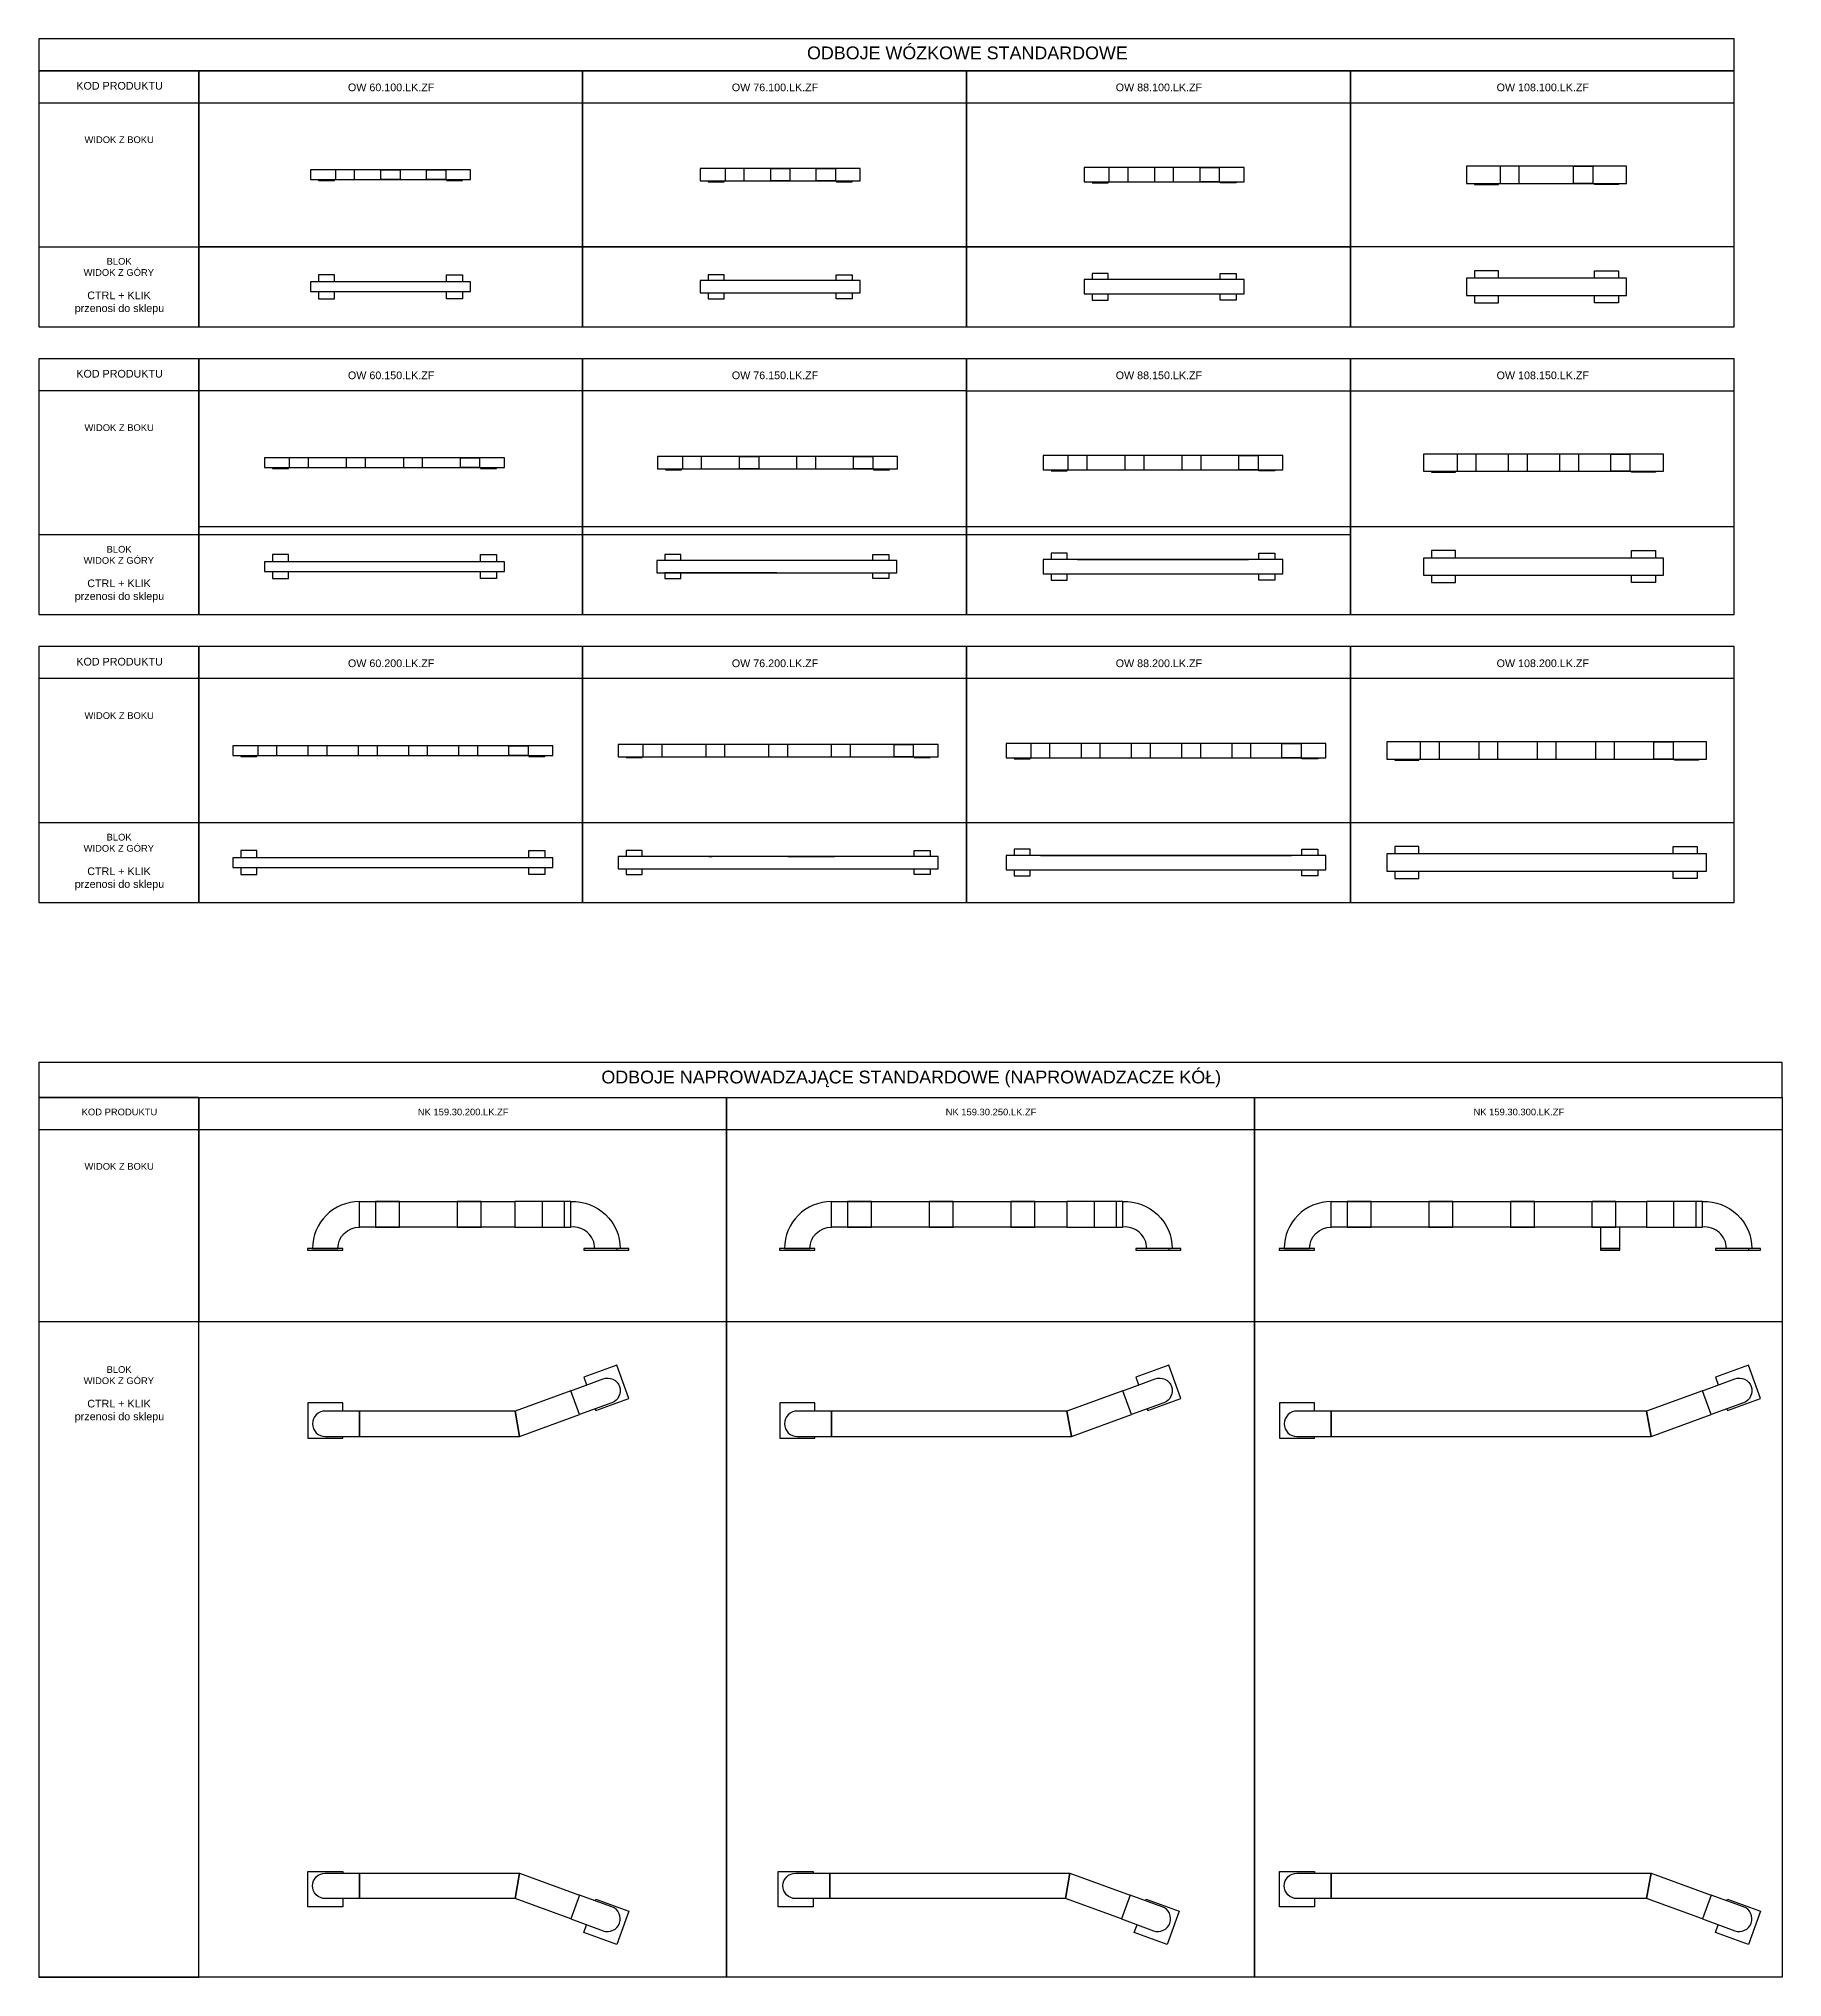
# Model space of a CAD drawing. Header units: millimetres. Extents: x 12058 to 45536, y -35768 to 10259.
# Drawn here: x 12059 to 22959, y -27068 to -14950 of the extents above; entities that cross this region are included whole.
import ezdxf

# ---------------------------------------------------------------- set-up
doc = ezdxf.new("R2010")
doc.units = ezdxf.units.MM
doc.layers.add('odboje_ Grupa-Stadnicki.pl', color=7, linetype='Continuous')
doc.layers.add('odboje_ Grupa-Stadnicki.pl @ 1', color=7, linetype='Continuous')
doc.styles.get("Standard").update_dxf_attribs({"font": 'arial.ttf'})

# ---------------------------------------------------------------- blocks, each defined once
blk = doc.blocks.new('OW 60.100.LK.ZF')
blk.add_lwpolyline([(-500, -60), (500, -60), (500, 0), (-500, 0)], close=True)
for points in [[(-350, 0), (-350, 45), (-450, 45), (-450, 0)], [(350, 0), (350, 45), (450, 45), (450, 0)], [(-450, -60), (-450, -105), (-350, -105), (-350, -60)], [(450, -60), (450, -105), (350, -105), (350, -60)]]:
    blk.add_lwpolyline(points)
blk = doc.blocks.new('OW 60.150.LK.ZF')
blk.add_lwpolyline([(-750, -60), (750, -60), (750, 0), (-750, 0)], close=True)
for points in [[(-600, 0), (-600, 45), (-700, 45), (-700, 0)], [(600, 0), (600, 45), (700, 45), (700, 0)], [(-700, -60), (-700, -105), (-600, -105), (-600, -60)], [(700, -60), (700, -105), (600, -105), (600, -60)]]:
    blk.add_lwpolyline(points)
blk = doc.blocks.new('OW 60.200.LK.ZF')
blk.add_lwpolyline([(-1000, -60), (1000, -60), (1000, 0), (-1000, 0)], close=True)
for points in [[(-850, 0), (-850, 45), (-950, 45), (-950, 0)], [(850, 0), (850, 45), (950, 45), (950, 0)], [(-950, -60), (-950, -105), (-850, -105), (-850, -60)], [(950, -60), (950, -105), (850, -105), (850, -60)]]:
    blk.add_lwpolyline(points)
blk = doc.blocks.new('OW 76.100.LK.ZF')
blk.add_lwpolyline([(-500, -76), (500, -76), (500, 0), (-500, 0)], close=True)
for points in [[(-350, 0), (-350, 37), (-450, 37), (-450, 0)], [(350, 0), (350, 37), (450, 37), (450, 0)], [(-450, -76), (-450, -113), (-350, -113), (-350, -76)], [(450, -76), (450, -113), (350, -113), (350, -76)]]:
    blk.add_lwpolyline(points)
blk = doc.blocks.new('OW 76.150.LK.ZF')
blk.add_line((0, -76), (-700, -76))
blk.add_lwpolyline([(-750, -76), (750, -76), (750, 0), (-750, 0)], close=True)
for points in [[(-600, 0), (-600, 37), (-700, 37), (-700, 0)], [(600, 0), (600, 37), (700, 37), (700, 0)], [(-700, -76), (-700, -113), (-600, -113), (-600, -76)], [(700, -76), (700, -113), (600, -113), (600, -76)]]:
    blk.add_lwpolyline(points)
blk = doc.blocks.new('OW 76.200.LK.ZF')
for p, q in [((-433, 0), (-412, 0)), ((60, 0), (352, 0))]:
    blk.add_line(p, q)
blk.add_lwpolyline([(-1000, -76), (1000, -76), (1000, 0), (-1000, 0)], close=True)
for points in [[(-850, 0), (-850, 37), (-950, 37), (-950, 0)], [(850, 0), (850, 37), (950, 37), (950, 0)], [(-950, -76), (-950, -113), (-850, -113), (-850, -76)], [(950, -76), (950, -113), (850, -113), (850, -76)]]:
    blk.add_lwpolyline(points)
blk = doc.blocks.new('OW 88.100.LK.ZF')
at = {"layer": 'odboje_ Grupa-Stadnicki.pl'}
blk.add_line((-495, -89), (-245, -89), dxfattribs=at)
blk.add_lwpolyline([(-500, -89), (500, -89), (500, 0), (-500, 0)], close=True, dxfattribs=at)
for points in [[(-350, 0), (-350, 39), (-450, 39), (-450, 0)], [(350, 0), (350, 39), (450, 39), (450, 0)], [(-450, -89), (-450, -128), (-350, -128), (-350, -89)], [(450, -89), (450, -128), (350, -128), (350, -89)]]:
    blk.add_lwpolyline(points, dxfattribs=at)
blk = doc.blocks.new('OW 88.150.LK.ZF')
at = {"layer": 'odboje_ Grupa-Stadnicki.pl'}
for p, q in [((-535, 0), (535, 0)), ((-745, -89), (-495, -89))]:
    blk.add_line(p, q, dxfattribs=at)
blk.add_lwpolyline([(-750, -89), (750, -89), (750, 0), (-750, 0)], close=True, dxfattribs=at)
for points in [[(-600, 0), (-600, 39), (-700, 39), (-700, 0)], [(600, 0), (600, 39), (700, 39), (700, 0)], [(-700, -89), (-700, -128), (-600, -128), (-600, -89)], [(700, -89), (700, -128), (600, -128), (600, -89)]]:
    blk.add_lwpolyline(points, dxfattribs=at)
blk = doc.blocks.new('OW 88.200.LK.ZF')
at = {"layer": 'odboje_ Grupa-Stadnicki.pl'}
for p, q in [((-785, 0), (785, 0)), ((-1000, -89), (-745, -89))]:
    blk.add_line(p, q, dxfattribs=at)
blk.add_lwpolyline([(-1000, -89), (1000, -89), (1000, 0), (-1000, 0)], close=True, dxfattribs=at)
for points in [[(-850, 0), (-850, 39), (-950, 39), (-950, 0)], [(850, 0), (850, 39), (950, 39), (950, 0)], [(-950, -89), (-950, -128), (-850, -128), (-850, -89)], [(950, -89), (950, -128), (850, -128), (850, -89)]]:
    blk.add_lwpolyline(points, dxfattribs=at)
blk = doc.blocks.new('OW 108.100.LK.ZF')
blk.add_lwpolyline([(-500, -108), (500, -108), (500, 0), (-500, 0)], close=True)
for points in [[(-300, 0), (-300, 46), (-450, 46), (-450, 0)], [(300, 0), (300, 46), (450, 46), (450, 0)], [(-450, -108), (-450, -154), (-300, -154), (-300, -108)], [(450, -108), (450, -154), (300, -154), (300, -108)]]:
    blk.add_lwpolyline(points)
blk = doc.blocks.new('OW 108.150.LK.ZF')
blk.add_lwpolyline([(-750, -108), (750, -108), (750, 0), (-750, 0)], close=True)
for points in [[(-550, 0), (-550, 46), (-700, 46), (-700, 0)], [(550, 0), (550, 46), (700, 46), (700, 0)], [(-700, -108), (-700, -154), (-550, -154), (-550, -108)], [(700, -108), (700, -154), (550, -154), (550, -108)]]:
    blk.add_lwpolyline(points)
blk = doc.blocks.new('OW 108.200.LK.ZF')
blk.add_line((-730, -108), (730, -108))
blk.add_lwpolyline([(-1000, -108), (1000, -108), (1000, 0), (-1000, 0)], close=True)
for points in [[(-800, 0), (-800, 46), (-950, 46), (-950, 0)], [(790, 0), (790, 46), (940, 46), (940, 0)], [(-950, -108), (-950, -154), (-800, -154), (-800, -108)], [(940, -108), (940, -154), (790, -154), (790, -108)]]:
    blk.add_lwpolyline(points)
blk = doc.blocks.new('NK 159.30.200.LK.ZF')
at = {"layer": 'odboje_ Grupa-Stadnicki.pl'}
for points in [[(821, 1651), (1023, 1725, -0.414214), (1125, 1677), (1125, 1677, -0.414214), (1077, 1575), (876, 1502)], [(-500, 1524), (-714, 1524, 0.414214), (-794, 1444), (-794, 1444, 0.414214), (-714, 1365), (-500, 1365)], [(-500, -1524), (-714, -1524, -0.414214), (-794, -1444), (-794, -1444, -0.414214), (-714, -1365), (-500, -1365)], [(821, -1651), (1023, -1725, 0.414214), (1125, -1677), (1125, -1677, 0.414214), (1077, -1575), (876, -1502)]]:
    blk.add_lwpolyline(points, format="xyb", close=True, dxfattribs=at)
for points in [[(974, 1538), (977, 1528), (1184, 1603), (1109, 1810), (902, 1735), (920, 1687)], [(-604, 1524), (-604, 1575), (-824, 1575), (-824, 1355), (-604, 1355), (-604, 1365)], [(-604, -1524), (-604, -1575), (-824, -1575), (-824, -1355), (-604, -1355), (-604, -1365)], [(974, -1538), (977, -1528), (1184, -1603), (1109, -1810), (902, -1735), (920, -1687)]]:
    blk.add_lwpolyline(points, dxfattribs=at)
for points in [[(821, 1651), (472, 1524), (500, 1365), (876, 1502)], [(500, 1365), (472, 1524), (-500, 1524), (-500, 1365)], [(500, -1365), (472, -1524), (-500, -1524), (-500, -1365)], [(821, -1651), (472, -1524), (500, -1365), (876, -1502)]]:
    blk.add_lwpolyline(points, close=True, dxfattribs=at)
blk = doc.blocks.new('NK 159.30.250.LK.ZF')
at = {"layer": 'odboje_ Grupa-Stadnicki.pl'}
blk.add_line((722, 1524), (750, 1367), dxfattribs=at)
for points in [[(1071, 1651), (1273, 1725, -0.414214), (1375, 1677), (1375, 1677, -0.414214), (1327, 1575), (1126, 1502)], [(-750, 1524), (-964, 1524, 0.414214), (-1044, 1444), (-1044, 1444, 0.414214), (-964, 1365), (-750, 1365)], [(-760, -1524), (-974, -1524, -0.414214), (-1054, -1444), (-1054, -1444, -0.414214), (-974, -1365), (-760, -1365)], [(1062, -1651), (1263, -1725, 0.414214), (1365, -1677), (1365, -1677, 0.414214), (1317, -1575), (1116, -1502)]]:
    blk.add_lwpolyline(points, format="xyb", close=True, dxfattribs=at)
for points in [[(1224, 1538), (1227, 1528), (1434, 1603), (1359, 1810), (1152, 1735), (1170, 1687)], [(-854, 1524), (-854, 1575), (-1074, 1575), (-1074, 1355), (-854, 1355), (-854, 1365)], [(-864, -1524), (-864, -1575), (-1084, -1575), (-1084, -1355), (-864, -1355), (-864, -1365)], [(1214, -1538), (1218, -1528), (1424, -1603), (1349, -1810), (1142, -1735), (1160, -1687)]]:
    blk.add_lwpolyline(points, dxfattribs=at)
for points in [[(1071, 1651), (722, 1524), (750, 1365), (1126, 1502)], [(750, 1365), (722, 1524), (-750, 1524), (-750, 1365)], [(740, -1365), (712, -1524), (-760, -1524), (-760, -1365)], [(1062, -1651), (712, -1524), (740, -1365), (1116, -1502)]]:
    blk.add_lwpolyline(points, close=True, dxfattribs=at)
blk = doc.blocks.new('NK 159.30.300.LK.ZF')
at = {"layer": 'odboje_ Grupa-Stadnicki.pl'}
for points in [[(1321, 1651), (1523, 1725, -0.414214), (1625, 1677), (1625, 1677, -0.414214), (1577, 1575), (1376, 1502)], [(-1000, 1524), (-1214, 1524, 0.414214), (-1294, 1444), (-1294, 1444, 0.414214), (-1214, 1365), (-1000, 1365)], [(-1000, -1524), (-1214, -1524, -0.414214), (-1294, -1444), (-1294, -1444, -0.414214), (-1214, -1365), (-1000, -1365)], [(1321, -1651), (1523, -1725, 0.414214), (1625, -1677), (1625, -1677, 0.414214), (1577, -1575), (1376, -1502)]]:
    blk.add_lwpolyline(points, format="xyb", close=True, dxfattribs=at)
for points in [[(1474, 1538), (1477, 1528), (1684, 1603), (1609, 1810), (1402, 1735), (1420, 1687)], [(-1104, 1524), (-1104, 1575), (-1324, 1575), (-1324, 1355), (-1104, 1355), (-1104, 1365)], [(-1104, -1524), (-1104, -1575), (-1324, -1575), (-1324, -1355), (-1104, -1355), (-1104, -1365)], [(1474, -1538), (1477, -1528), (1684, -1603), (1609, -1810), (1402, -1735), (1420, -1687)]]:
    blk.add_lwpolyline(points, dxfattribs=at)
for points in [[(1321, 1651), (972, 1524), (1000, 1365), (1376, 1502)], [(1000, 1365), (972, 1524), (-1000, 1524), (-1000, 1365)], [(1000, -1365), (972, -1524), (-1000, -1524), (-1000, -1365)], [(1321, -1651), (972, -1524), (1000, -1365), (1376, -1502)]]:
    blk.add_lwpolyline(points, close=True, dxfattribs=at)

msp = doc.modelspace()

# ---------------------------------------------------------------- linework, layer by layer
at = {"layer": 'odboje_ Grupa-Stadnicki.pl'}
for p, q in [((12059.431, -15350.109), (22659.431, -15350.109)), ((12059.431, -16250.109), (20259.431, -16250.109)), ((22659.431, -16250.109), (13059.431, -16250.109)), ((17859.431, -17150.109), (12059.431, -17150.109)), ((17859.431, -17150.109), (22659.431, -17150.109)), ((12059.431, -18050.109), (20259.431, -18050.109)), ((13059.431, -18000.109), (17859.431, -18000.109)), ((17859.431, -18000.109), (22659.431, -18000.109)), ((22659.431, -18950.109), (12059.431, -18950.109)), ((12059.431, -19850.109), (20259.431, -19850.109)), ((13059.431, -19850.109), (22659.431, -19850.109)), ((13059.431, -21568.109), (13059.431, -21968.109)), ((12059.431, -21768.109), (22959.431, -21768.109)), ((13059.431, -21968.109), (13059.431, -22968.109)), ((15673.816, -22513.235), (15673.816, -22523.235)), ((19124.741, -22513.235), (19124.741, -22523.235)), ((22748.701, -22513.235), (22748.701, -22523.235)), ((12059.431, -22968.109), (22959.431, -22968.109)), ((13059.431, -27068.109), (12059.431, -27068.109))]:
    msp.add_line(p, q, dxfattribs=at)
for points in [[(12059.431, -15150.109), (22659.431, -15150.109), (22659.431, -14950.109), (12059.431, -14950.109)], [(12059.431, -16750.109), (13059.431, -16750.109), (13059.431, -15150.109), (12059.431, -15150.109)], [(13059.431, -16750.109), (15459.431, -16750.109), (15459.431, -15150.109), (13059.431, -15150.109)], [(15459.431, -16750.109), (17859.431, -16750.109), (17859.431, -15150.109), (15459.431, -15150.109)], [(17859.431, -16750.109), (20259.431, -16750.109), (20259.431, -15150.109), (17859.431, -15150.109)], [(20259.431, -16750.109), (22659.431, -16750.109), (22659.431, -15150.109), (20259.431, -15150.109)], [(20984.991, -15854.109), (21984.991, -15854.109), (21984.991, -15746.109), (20984.991, -15746.109)], [(21194.991, -15854.109), (21314.991, -15854.109), (21314.991, -15746.109), (21194.991, -15746.109)], [(21774.991, -15854.109), (21654.991, -15854.109), (21654.991, -15746.109), (21774.991, -15746.109)], [(13758.884, -15830.109), (14758.884, -15830.109), (14758.884, -15770.109), (13758.884, -15770.109)], [(13913.884, -15830.109), (14033.884, -15830.109), (14033.884, -15770.109), (13913.884, -15770.109)], [(14318.884, -15830.109), (14198.884, -15830.109), (14198.884, -15770.109), (14318.884, -15770.109)], [(14603.884, -15830.109), (14483.884, -15830.109), (14483.884, -15770.109), (14603.884, -15770.109)], [(16195.449, -15838.109), (17195.449, -15838.109), (17195.449, -15762.109), (16195.449, -15762.109)], [(16350.449, -15838.109), (16470.449, -15838.109), (16470.449, -15762.109), (16350.449, -15762.109)], [(16755.449, -15838.109), (16635.449, -15838.109), (16635.449, -15762.109), (16755.449, -15762.109)], [(17040.449, -15838.109), (16920.449, -15838.109), (16920.449, -15762.109), (17040.449, -15762.109)], [(18594.53, -15844.609), (19594.53, -15844.609), (19594.53, -15755.609), (18594.53, -15755.609)], [(18749.53, -15844.609), (18869.53, -15844.609), (18869.53, -15755.609), (18749.53, -15755.609)], [(19034.53, -15844.609), (19154.53, -15844.609), (19154.53, -15755.609), (19034.53, -15755.609)], [(19439.53, -15844.609), (19319.53, -15844.609), (19319.53, -15755.609), (19439.53, -15755.609)], [(12059.431, -18550.109), (13059.431, -18550.109), (13059.431, -16950.109), (12059.431, -16950.109)], [(13059.431, -18550.109), (15459.431, -18550.109), (15459.431, -16950.109), (13059.431, -16950.109)], [(15459.431, -18550.109), (17859.431, -18550.109), (17859.431, -16950.109), (15459.431, -16950.109)], [(17859.431, -18550.109), (20259.431, -18550.109), (20259.431, -16950.109), (17859.431, -16950.109)], [(20259.431, -18550.109), (22659.431, -18550.109), (22659.431, -16950.109), (20259.431, -16950.109)], [(13470.14, -17630.109), (14970.14, -17630.109), (14970.14, -17570.109), (13470.14, -17570.109)], [(13625.14, -17630.109), (13745.14, -17630.109), (13745.14, -17570.109), (13625.14, -17570.109)], [(13982.14, -17630.109), (14102.14, -17630.109), (14102.14, -17570.109), (13982.14, -17570.109)], [(14339.14, -17630.109), (14459.14, -17630.109), (14459.14, -17570.109), (14339.14, -17570.109)], [(14815.14, -17630.109), (14695.14, -17630.109), (14695.14, -17570.109), (14815.14, -17570.109)], [(15928.716, -17638.109), (17428.716, -17638.109), (17428.716, -17562.109), (15928.716, -17562.109)], [(16083.716, -17638.109), (16203.716, -17638.109), (16203.716, -17562.109), (16083.716, -17562.109)], [(16560.383, -17638.109), (16440.383, -17638.109), (16440.383, -17562.109), (16560.383, -17562.109)], [(16797.049, -17638.109), (16917.049, -17638.109), (16917.049, -17562.109), (16797.049, -17562.109)], [(17273.716, -17638.109), (17153.716, -17638.109), (17153.716, -17562.109), (17273.716, -17562.109)], [(18338.047, -17644.609), (19838.047, -17644.609), (19838.047, -17555.609), (18338.047, -17555.609)], [(18493.047, -17644.609), (18613.047, -17644.609), (18613.047, -17555.609), (18493.047, -17555.609)], [(18849.714, -17644.609), (18969.714, -17644.609), (18969.714, -17555.609), (18849.714, -17555.609)], [(19206.433, -17644.609), (19326.433, -17644.609), (19326.433, -17555.609), (19206.433, -17555.609)], [(19683.047, -17644.609), (19563.047, -17644.609), (19563.047, -17555.609), (19683.047, -17555.609)], [(20716.902, -17654.109), (22216.902, -17654.109), (22216.902, -17546.109), (20716.902, -17546.109)], [(20926.902, -17654.109), (21046.902, -17654.109), (21046.902, -17546.109), (20926.902, -17546.109)], [(21246.902, -17654.109), (21366.902, -17654.109), (21366.902, -17546.109), (21246.902, -17546.109)], [(21566.902, -17654.109), (21686.902, -17654.109), (21686.902, -17546.109), (21566.902, -17546.109)], [(22006.902, -17654.109), (21886.902, -17654.109), (21886.902, -17546.109), (22006.902, -17546.109)], [(12059.431, -20350.109), (13059.431, -20350.109), (13059.431, -18750.109), (12059.431, -18750.109)], [(13059.431, -20350.109), (15459.431, -20350.109), (15459.431, -18750.109), (13059.431, -18750.109)], [(15459.431, -20350.109), (17859.431, -20350.109), (17859.431, -18750.109), (15459.431, -18750.109)], [(17859.431, -20350.109), (20259.431, -20350.109), (20259.431, -18750.109), (17859.431, -18750.109)], [(20259.431, -20350.109), (22659.431, -20350.109), (22659.431, -18750.109), (20259.431, -18750.109)], [(13273.53, -19430.109), (15273.53, -19430.109), (15273.53, -19370.109), (13273.53, -19370.109)], [(13428.53, -19430.109), (13548.53, -19430.109), (13548.53, -19370.109), (13428.53, -19370.109)], [(13742.53, -19430.109), (13862.53, -19430.109), (13862.53, -19370.109), (13742.53, -19370.109)], [(14056.53, -19430.109), (14176.53, -19430.109), (14176.53, -19370.109), (14056.53, -19370.109)], [(14370.53, -19430.109), (14490.53, -19430.109), (14490.53, -19370.109), (14370.53, -19370.109)], [(14684.53, -19430.109), (14804.53, -19430.109), (14804.53, -19370.109), (14684.53, -19370.109)], [(15118.53, -19430.109), (14998.53, -19430.109), (14998.53, -19370.109), (15118.53, -19370.109)], [(15681.648, -19438.109), (17681.648, -19438.109), (17681.648, -19362.109), (15681.648, -19362.109)], [(15836.648, -19438.109), (15956.648, -19438.109), (15956.648, -19362.109), (15836.648, -19362.109)], [(16229.148, -19438.109), (16349.148, -19438.109), (16349.148, -19362.109), (16229.148, -19362.109)], [(16621.648, -19438.109), (16741.648, -19438.109), (16741.648, -19362.109), (16621.648, -19362.109)], [(17014.148, -19438.109), (17134.148, -19438.109), (17134.148, -19362.109), (17014.148, -19362.109)], [(17526.648, -19438.109), (17406.648, -19438.109), (17406.648, -19362.109), (17526.648, -19362.109)], [(18106.562, -19444.609), (20106.562, -19444.609), (20106.562, -19355.609), (18106.562, -19355.609)], [(18261.562, -19444.609), (18381.562, -19444.609), (18381.562, -19355.609), (18261.562, -19355.609)], [(18575.562, -19444.609), (18695.562, -19444.609), (18695.562, -19355.609), (18575.562, -19355.609)], [(18889.562, -19444.609), (19009.562, -19444.609), (19009.562, -19355.609), (18889.562, -19355.609)], [(19203.562, -19444.609), (19323.562, -19444.609), (19323.562, -19355.609), (19203.562, -19355.609)], [(19517.562, -19444.609), (19637.562, -19444.609), (19637.562, -19355.609), (19517.562, -19355.609)], [(19951.562, -19444.609), (19831.562, -19444.609), (19831.562, -19355.609), (19951.562, -19355.609)], [(20486.605, -19454.109), (22486.605, -19454.109), (22486.605, -19346.109), (20486.605, -19346.109)], [(20696.605, -19454.109), (20816.605, -19454.109), (20816.605, -19346.109), (20696.605, -19346.109)], [(21061.605, -19454.109), (21181.605, -19454.109), (21181.605, -19346.109), (21061.605, -19346.109)], [(21426.605, -19454.109), (21546.605, -19454.109), (21546.605, -19346.109), (21426.605, -19346.109)], [(21791.605, -19454.109), (21911.605, -19454.109), (21911.605, -19346.109), (21791.605, -19346.109)], [(22276.605, -19454.109), (22156.605, -19454.109), (22156.605, -19346.109), (22276.605, -19346.109)], [(12059.431, -21568.109), (22959.431, -21568.109), (22959.431, -21350.109), (12059.431, -21350.109)], [(13059.431, -21568.109), (12059.431, -21568.109), (12059.431, -27068.109), (13059.431, -27068.109)], [(13059.431, -21568.109), (16359.431, -21568.109), (16359.431, -27068.109), (13059.431, -27068.109)], [(16359.431, -21568.109), (19659.431, -21568.109), (19659.431, -27068.109), (16359.431, -27068.109)], [(19659.431, -21568.109), (22959.431, -21568.109), (22959.431, -27068.109), (19659.431, -27068.109)], [(15036.797, -22219.235), (15036.797, -22378.235), (14064.833, -22378.235), (14064.833, -22219.235)], [(14164.833, -22378.235), (14314.833, -22378.235), (14314.833, -22219.235), (14164.833, -22219.235)], [(14674.833, -22378.235), (14824.833, -22378.235), (14824.833, -22219.235), (14674.833, -22219.235)], [(15036.797, -22378.235), (15386.328, -22378.235), (15386.328, -22219.235), (15036.797, -22219.235)], [(15205.786, -22378.235), (15346.74, -22378.235), (15346.74, -22219.235), (15205.786, -22219.235)], [(18487.722, -22219.235), (18487.722, -22378.235), (17015.758, -22378.235), (17015.758, -22219.235)], [(17115.758, -22378.235), (17265.758, -22378.235), (17265.758, -22219.235), (17115.758, -22219.235)], [(17625.758, -22378.235), (17775.758, -22378.235), (17775.758, -22219.235), (17625.758, -22219.235)], [(18135.758, -22378.235), (18285.758, -22378.235), (18285.758, -22219.235), (18135.758, -22219.235)], [(18487.722, -22378.235), (18837.254, -22378.235), (18837.254, -22219.235), (18487.722, -22219.235)], [(18656.712, -22378.235), (18797.666, -22378.235), (18797.666, -22219.235), (18656.712, -22219.235)], [(22111.682, -22219.235), (22111.682, -22378.235), (20139.718, -22378.235), (20139.718, -22219.235)], [(20239.718, -22378.235), (20389.718, -22378.235), (20389.718, -22219.235), (20239.718, -22219.235)], [(20749.718, -22378.235), (20899.718, -22378.235), (20899.718, -22219.235), (20749.718, -22219.235)], [(21259.718, -22378.235), (21409.718, -22378.235), (21409.718, -22219.235), (21259.718, -22219.235)], [(21769.718, -22378.235), (21919.718, -22378.235), (21919.718, -22219.235), (21769.718, -22219.235)], [(22111.682, -22378.235), (22461.214, -22378.235), (22461.214, -22219.235), (22111.682, -22219.235)], [(22280.672, -22378.235), (22421.626, -22378.235), (22421.626, -22219.235), (22280.672, -22219.235)], [(21824.219, -22513.235), (21944.219, -22513.235), (21944.219, -22378.235), (21824.219, -22378.235)], [(13740.333, -22523.235), (13960.333, -22523.235), (13960.333, -22513.235), (13740.333, -22513.235)], [(15467.083, -22523.235), (15749.06, -22523.235), (15749.06, -22513.235), (15467.083, -22513.235)], [(16691.258, -22523.235), (16911.258, -22523.235), (16911.258, -22513.235), (16691.258, -22513.235)], [(18918.009, -22523.235), (19199.986, -22523.235), (19199.986, -22513.235), (18918.009, -22513.235)], [(19815.218, -22523.235), (20035.218, -22523.235), (20035.218, -22513.235), (19815.218, -22513.235)], [(21824.219, -22523.235), (21944.219, -22523.235), (21944.219, -22513.235), (21824.219, -22513.235)], [(22541.969, -22523.235), (22823.945, -22523.235), (22823.945, -22513.235), (22541.969, -22513.235)]]:
    msp.add_lwpolyline(points, close=True, dxfattribs=at)
for points in [[(13808.884, -15830.109), (13808.884, -15836.109), (13908.884, -15836.109), (13908.884, -15830.109)], [(14608.884, -15830.109), (14608.884, -15836.109), (14708.884, -15836.109), (14708.884, -15830.109)], [(16245.449, -15838.109), (16245.449, -15844.109), (16345.449, -15844.109), (16345.449, -15838.109)], [(17045.449, -15838.109), (17045.449, -15844.109), (17145.449, -15844.109), (17145.449, -15838.109)], [(18644.53, -15844.609), (18644.53, -15850.609), (18744.53, -15850.609), (18744.53, -15844.609)], [(19544.53, -15844.609), (19544.53, -15850.609), (19444.53, -15850.609), (19444.53, -15844.609)], [(21034.991, -15854.109), (21034.991, -15860.109), (21184.991, -15860.109), (21184.991, -15854.109)], [(21934.991, -15854.109), (21934.991, -15860.109), (21784.991, -15860.109), (21784.991, -15854.109)], [(13520.14, -17630.109), (13520.14, -17636.109), (13620.14, -17636.109), (13620.14, -17630.109)], [(14820.14, -17630.109), (14820.14, -17636.109), (14920.14, -17636.109), (14920.14, -17630.109)], [(15978.716, -17638.109), (15978.716, -17644.109), (16078.716, -17644.109), (16078.716, -17638.109)], [(17278.716, -17638.109), (17278.716, -17644.109), (17378.716, -17644.109), (17378.716, -17638.109)], [(18388.047, -17644.609), (18388.047, -17650.609), (18488.047, -17650.609), (18488.047, -17644.609)], [(19788.047, -17644.609), (19788.047, -17650.609), (19688.047, -17650.609), (19688.047, -17644.609)], [(20766.902, -17654.109), (20766.902, -17660.109), (20916.902, -17660.109), (20916.902, -17654.109)], [(22166.902, -17654.109), (22166.902, -17660.109), (22016.902, -17660.109), (22016.902, -17654.109)], [(13323.53, -19430.109), (13323.53, -19436.109), (13423.53, -19436.109), (13423.53, -19430.109)], [(15123.53, -19430.109), (15123.53, -19436.109), (15223.53, -19436.109), (15223.53, -19430.109)], [(15731.648, -19438.109), (15731.648, -19444.109), (15831.648, -19444.109), (15831.648, -19438.109)], [(17531.648, -19438.109), (17531.648, -19444.109), (17631.648, -19444.109), (17631.648, -19438.109)], [(18156.562, -19444.609), (18156.562, -19450.609), (18256.562, -19450.609), (18256.562, -19444.609)], [(20056.562, -19444.609), (20056.562, -19450.609), (19956.562, -19450.609), (19956.562, -19444.609)], [(20536.605, -19454.109), (20536.605, -19460.109), (20686.605, -19460.109), (20686.605, -19454.109)], [(22436.605, -19454.109), (22436.605, -19460.109), (22286.605, -19460.109), (22286.605, -19454.109)]]:
    msp.add_lwpolyline(points, dxfattribs=at)
for points in [[(14064.833, -22378.235), (14064.833, -22219.235, 0.414213562), (13770.833, -22513.235), (13929.833, -22513.235, -0.414213562)], [(15386.328, -22378.235), (15386.328, -22219.235, -0.427691544), (15694.583, -22513.235), (15535.583, -22513.235, 0.441897271)], [(17015.758, -22378.235), (17015.758, -22219.235, 0.414213562), (16721.758, -22513.235), (16880.758, -22513.235, -0.414213562)], [(18837.254, -22378.235), (18837.254, -22219.235, -0.427691544), (19145.509, -22513.235), (18986.509, -22513.235, 0.441897271)], [(20139.718, -22378.235), (20139.718, -22219.235, 0.414213562), (19845.718, -22513.235), (20004.718, -22513.235, -0.414213562)], [(22461.214, -22378.235), (22461.214, -22219.235, -0.427691544), (22769.468, -22513.235), (22610.468, -22513.235, 0.441897271)]]:
    msp.add_lwpolyline(points, format="xyb", close=True, dxfattribs=at)

# ---------------------------------------------------------------- block references
for name, p in [('OW 76.100.LK.ZF', (16695.449, -16462.109)), ('OW 76.150.LK.ZF', (16673.716, -18212.109))]:
    msp.add_blockref(name, p, dxfattribs=at)
at = {"layer": 'odboje_ Grupa-Stadnicki.pl @ 1'}
for name, p in [('OW 60.100.LK.ZF', (14258.884, -16470.109)), ('OW 88.100.LK.ZF', (19094.53, -16455.609)), ('OW 108.100.LK.ZF', (21484.991, -16446.109)), ('OW 60.150.LK.ZF', (14220.14, -18220.109)), ('OW 88.150.LK.ZF', (19088.047, -18205.609)), ('OW 108.150.LK.ZF', (21466.902, -18196.109)), ('OW 60.200.LK.ZF', (14273.53, -20070.109)), ('OW 76.200.LK.ZF', (16681.648, -20062.109)), ('OW 88.200.LK.ZF', (19106.562, -20055.609)), ('OW 108.200.LK.ZF', (21486.605, -20046.109)), ('NK 159.30.200.LK.ZF', (14564.833, -25052.556)), ('NK 159.30.250.LK.ZF', (17765.758, -25052.556)), ('NK 159.30.300.LK.ZF', (21139.718, -25052.556))]:
    msp.add_blockref(name, p, dxfattribs=at)

# ---------------------------------------------------------------- texts
at = {"layer": 'odboje_ Grupa-Stadnicki.pl', "attachment_point": 1}
for s, width, gutter_width, heights, insert, char_height in [('\\pi3802.9;ODBOJE WÓZKOWE STANDARDOWE', 9600, 0, [573.659], (13059.431, -14998.278), 80), ('\\P\\pi235.04;{\\H1.1429x;KOD PRODUKTU}', 1000, 1, [200], (12059.431, -15150.109), 42), ('\\pi1200;\\P\\pi932.97;OW 60.100.LK.ZF', 2400, 1, [200], (13059.431, -15150.109), 48), ('\\pi1200;\\P\\pi932.97;OW 76.100.LK.ZF', 2400, 1, [200], (15459.431, -15150.109), 48), ('\\pi1200;\\P\\pi932.97;OW 88.100.LK.ZF', 2400, 1, [200], (17859.431, -15150.109), 48), ('\\pi1200;\\P\\pi914.32;OW 108.100.LK.ZF', 2400, 1, [200], (20259.431, -15150.109), 48), ('\\pi500;\\P\\P\\P\\pi285.95;WIDOK Z BOKU', 1000, 1, [351.494], (12059.431, -15350.109), 42), ('\\P\\pi423.94;BLOK\\P\\pi280.56;WIDOK Z GÓRY\\P\\pi500;\\P\\pi303.28;{\\H1.1429x;CTRL + KLIK \\P\\pi225.04;przenosi do sklepu\\H1.0459x; }', 1000, 1, [607.266], (12059.431, -16250.109), 42), ('\\P\\pi235.04;{\\H1.1429x;KOD PRODUKTU}', 1000, 1, [200], (12059.431, -16950.109), 42), ('\\pi1200;\\P\\pi932.97;OW 60.150.LK.ZF', 2400, 1, [200], (13059.431, -16950.109), 48), ('\\pi1200;\\P\\pi932.97;OW 76.150.LK.ZF', 2400, 1, [200], (15459.431, -16950.109), 48), ('\\pi1200;\\P\\pi932.97;OW 88.150.LK.ZF', 2400, 1, [200], (17859.431, -16950.109), 48), ('\\pi1200;\\P\\pi914.32;OW 108.150.LK.ZF', 2400, 1, [200], (20259.431, -16950.109), 48), ('\\pi500;\\P\\P\\P\\pi285.95;WIDOK Z BOKU', 1000, 1, [351.494], (12059.431, -17150.109), 42), ('\\P\\pi423.94;BLOK\\P\\pi280.56;WIDOK Z GÓRY\\P\\pi500;\\P\\pi303.28;{\\H1.1429x;CTRL + KLIK \\P\\pi225.04;przenosi do sklepu\\H1.0459x; }', 1000, 1, [607.266], (12059.431, -18050.109), 42), ('\\P\\pi235.04;{\\H1.1429x;KOD PRODUKTU}', 1000, 1, [200], (12059.431, -18750.109), 42), ('\\pi1200;\\P\\pi932.97;OW 60.200.LK.ZF', 2400, 1, [200], (13059.431, -18750.109), 48), ('\\pi1200;\\P\\pi932.97;OW 76.200.LK.ZF', 2400, 1, [200], (15459.431, -18750.109), 48), ('\\pi1200;\\P\\pi932.97;OW 88.200.LK.ZF', 2400, 1, [200], (17859.431, -18750.109), 48), ('\\pi1200;\\P\\pi914.32;OW 108.200.LK.ZF', 2400, 1, [200], (20259.431, -18750.109), 48), ('\\pi500;\\P\\P\\P\\pi285.95;WIDOK Z BOKU', 1000, 1, [351.494], (12059.431, -18950.109), 42), ('\\P\\pi423.94;BLOK\\P\\pi280.56;WIDOK Z GÓRY\\P\\pi500;\\P\\pi303.28;{\\H1.1429x;CTRL + KLIK \\P\\pi225.04;przenosi do sklepu\\H1.0459x; }', 1000, 1, [607.266], (12059.431, -19850.109), 42), ('\\pi3517.4;ODBOJE NAPROWADZAJĄCE STANDARDOWE (NAPROWADZACZE KÓŁ)', 10900, 0, [573.659], (12059.431, -21400.691), 80), ('\\P\\pi268.17;KOD PRODUKTU', 1000, 1, [200], (12059.431, -21568.109), 42), ('\\P\\pi1369.8;NK 159.30.200.LK.ZF', 3300, 1, [400], (13059.431, -21568.109), 42), ('\\P\\pi1369.8;NK 159.30.250.LK.ZF', 3300, 1, [400], (16359.431, -21568.109), 42), ('\\P\\pi1369.8;NK 159.30.300.LK.ZF', 3300, 1, [400], (19659.431, -21568.109), 42), ('\\P\\pi500;\\P\\P\\pi285.95;WIDOK Z BOKU', 1000, 1, [395.679], (12059.431, -21768.109), 42), ('\\P\\pi500;\\P\\P\\P\\pi423.94;BLOK\\P\\pi280.56;WIDOK Z GÓRY\\P\\pi500;\\P\\pi303.28;{\\H1.1429x;CTRL + KLIK \\P\\pi225.04;przenosi do sklepu\\H1.0459x; }', 1000, 1, [907.285], (12059.431, -22968.109), 42)]:
    msp.add_mtext_dynamic_manual_height_columns(s, width=width, gutter_width=gutter_width, heights=heights, dxfattribs=dict(at, insert=insert, char_height=char_height))

doc.saveas('drawing.dxf')
